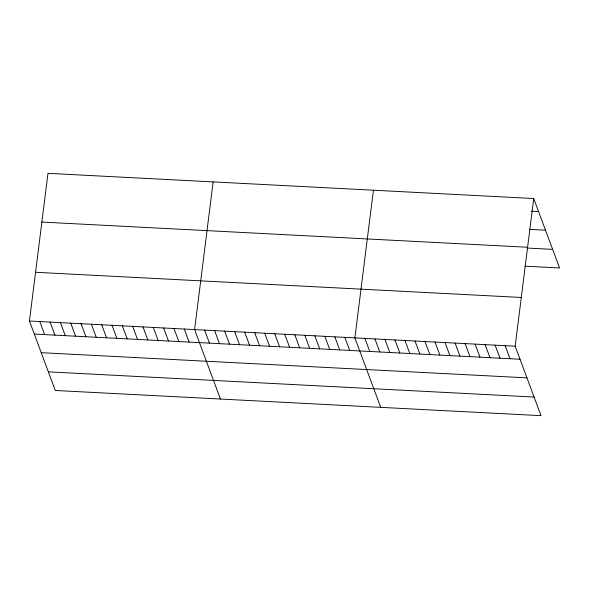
<?xml version="1.0" encoding="UTF-8"?>
<svg xmlns="http://www.w3.org/2000/svg" width="589" height="589" viewBox="0 0 589 589"><rect width="100%" height="100%" fill="white"/><g stroke="black" fill="none" stroke-linecap="round" stroke-linejoin="round"><path stroke-width="0.88" d="M533.715 198.522L515.176 346.199L541.011 415.665L55.285 390.478L29.45 321.02L47.989 173.335L533.715 198.522L559.55 267.98L524.939 266.191M213.137 181.898L194.598 329.582L220.426 399.04M373.426 190.21L354.887 337.895L380.715 407.352M531.278 211.186L538.567 211.561M530.012 229.379L545.495 230.181M41.871 222.068L527.597 247.255M527.126 248.043L552.629 249.368M35.568 272.28L521.294 297.467M29.45 321.02L515.176 346.199M34.302 334.059L520.028 359.246M41.223 352.678L526.949 377.866M48.357 371.858L534.083 397.045M505.156 345.684L510.008 358.723M495.135 345.161L499.987 358.208M485.122 344.646L489.974 357.685M475.102 344.123L479.954 357.17M465.082 343.608L469.934 356.647M455.069 343.085L459.913 356.124M445.048 342.57L449.9 355.609M435.028 342.047L439.88 355.086M425.015 341.524L429.86 354.571M414.995 341.009L419.847 354.048M404.974 340.486L409.826 353.533M394.961 339.971L399.806 353.01M384.941 339.448L389.793 352.494M374.921 338.933L379.772 351.972M364.9 338.41L369.752 351.449M344.867 337.372L349.719 350.411M334.846 336.849L339.698 349.895M324.833 336.334L329.685 349.373M314.813 335.811L319.665 348.857M304.793 335.296L309.645 348.335M294.78 334.773L299.624 347.819M284.759 334.257L289.611 347.296M274.739 333.735L279.591 346.774M264.726 333.219L269.571 346.258M254.706 332.697L259.558 345.736M244.685 332.174L249.537 345.22M234.672 331.659L239.517 344.698M224.652 331.136L229.504 344.182M214.632 330.62L219.483 343.659M204.611 330.098L209.463 343.144M184.276 329.045L189.128 342.084M173.954 328.507L178.806 341.554M163.632 327.977L168.483 341.016M153.309 327.44L158.161 340.479M142.987 326.902L147.839 339.949M132.665 326.365L137.517 339.411M122.343 325.835L127.195 338.874M112.02 325.297L116.872 338.336M101.698 324.76L106.55 337.806M91.383 324.23L96.228 337.269M81.061 323.692L85.906 336.731M70.739 323.155L75.583 336.201M60.417 322.625L65.269 335.664M50.094 322.087L54.946 335.126M39.772 321.55L44.624 334.596"/></g></svg>
